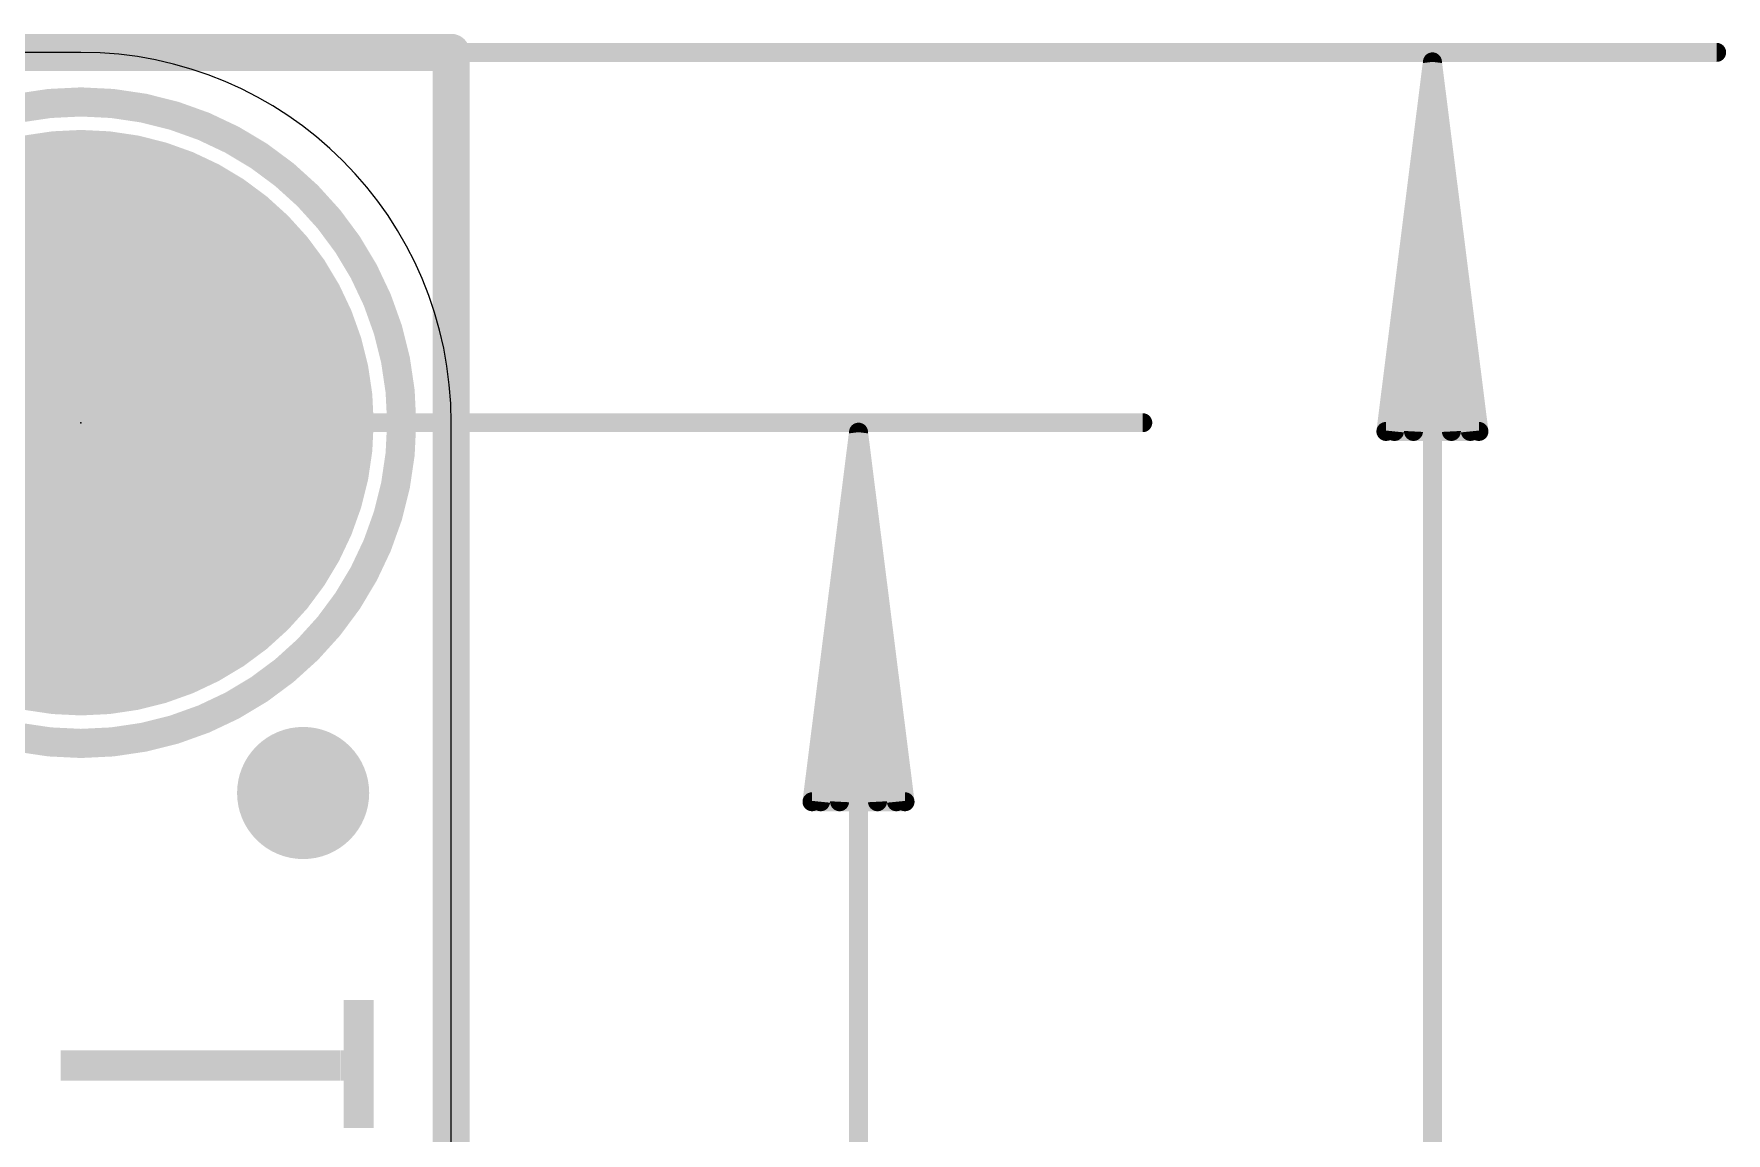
# Model space of a CAD drawing. Extents: x -0.1 to 34.1, y -8.2 to 23.
# Drawn here: x 22.54 to 34.15, y 15.45 to 22.99 of the extents above; entities that cross this region are included whole.
import ezdxf

# ---------------------------------------------------------------- set-up
doc = ezdxf.new("R2010")
doc.units = 0
for name, color, linetype in [('1', 12, 'CONTINUOUS'), ('16', 5, 'CONTINUOUS'), ('17', 110, 'CONTINUOUS'), ('18', 110, 'CONTINUOUS'), ('20', 53, 'CONTINUOUS'), ('21', 40, 'CONTINUOUS'), ('22', 6, 'CONTINUOUS'), ('23', 40, 'CONTINUOUS'), ('47', 253, 'CONTINUOUS')]:
    doc.layers.add(name, color=color, linetype=linetype)

# ---------------------------------------------------------------- blocks, each defined once
blk = doc.blocks.new('ROUNDP')
at = {"const_width": 0.5}
blk.add_lwpolyline([(0, -0.25, 1), (0, 0.25, 1), (0, -0.25)], format="xyb", dxfattribs=at)
blk = doc.blocks.new('RECT')
blk.add_solid([(-0.5, -0.5), (0.5, -0.5), (-0.5, 0.5), (0.5, 0.5)])
blk = doc.blocks.new('ROUNDV')
at = {"const_width": 0.5}
blk.add_lwpolyline([(0, -0.25, 1), (0, 0.25, 1), (0, -0.25)], format="xyb", dxfattribs=at)

msp = doc.modelspace()

# ---------------------------------------------------------------- linework, layer by layer
at = {"layer": '1', "const_width": 0.254}
for points in [[(0, 22.86), (25.4, 22.86)], [(25.4, 22.86), (25.4, 0)]]:
    msp.add_lwpolyline(points, dxfattribs=at)
at = {"layer": '1', "const_width": 0.127}
for points in [[(25.4635, 22.86, 1), (25.3365, 22.86)], [(25.4, 22.7965, 1), (25.4, 22.9235)]]:
    msp.add_lwpolyline(points, format="xyb", dxfattribs=at)
at = {"layer": '16', "const_width": 0.254}
for points in [[(0, 22.86), (25.4, 22.86)], [(25.4, 22.86), (25.4, 0)]]:
    msp.add_lwpolyline(points, dxfattribs=at)
at = {"layer": '16', "const_width": 0.127}
for points in [[(25.4635, 22.86, 1), (25.3365, 22.86)], [(25.4, 22.7965, 1), (25.4, 22.9235)]]:
    msp.add_lwpolyline(points, format="xyb", dxfattribs=at)
at = {"layer": '20'}
for p, q in [((22.86, 22.86), (2.54, 22.86)), ((25.4, 2.54), (25.4, 20.32))]:
    msp.add_line(p, q, dxfattribs=at)
msp.add_arc((22.86, 20.32), 2.54, 0, 90, dxfattribs=at)
at = {"layer": '21', "const_width": 0.2}
msp.add_lwpolyline([(22.86, 18.12, 1), (22.86, 22.52, 1), (22.86, 18.12)], format="xyb", dxfattribs=at)
at = {"layer": '23'}
msp.add_point((22.86, 20.32), dxfattribs=at)
at = {"layer": '47', "const_width": 0.13}
for points in [[(12.319, 22.86), (34.081, 22.86)], [(32.131, 22.795), (31.8118, 20.26)], [(32.131, 22.795), (31.871, 20.26)], [(32.131, 22.795), (32.001, 20.26)], [(32.131, 0.065), (32.131, 22.795)], [(32.4502, 20.26), (32.131, 22.795)], [(32.261, 20.26), (32.131, 22.795)], [(32.391, 20.26), (32.131, 22.795)], [(12.7, 20.32), (30.144, 20.32)], [(28.194, 20.255), (27.8748, 17.72)], [(28.194, 20.255), (27.934, 17.72)], [(28.194, 20.255), (28.064, 17.72)], [(28.194, 2.605), (28.194, 20.255)], [(28.5132, 17.72), (28.194, 20.255)], [(28.324, 17.72), (28.194, 20.255)], [(28.454, 17.72), (28.194, 20.255)], [(31.8118, 20.26), (32.4502, 20.26)], [(27.8748, 17.72), (28.5132, 17.72)]]:
    msp.add_lwpolyline(points, dxfattribs=at)
at = {"layer": '47', "const_width": 0.065}
for points in [[(34.081, 22.8275, 1), (34.081, 22.8925)], [(32.1635, 22.795, 1), (32.0985, 22.795)], [(32.1632, 22.7991, 1), (32.0988, 22.7909)], [(32.1635, 22.7933, 1), (32.0985, 22.7967)], [(32.1635, 22.7967, 1), (32.0985, 22.7933)], [(32.1633, 22.7983, 1), (32.0987, 22.7917)], [(32.1633, 22.7917, 1), (32.0987, 22.7983)], [(32.1632, 22.7909, 1), (32.0988, 22.7991)], [(28.2265, 20.255, 1), (28.1615, 20.255)], [(28.2262, 20.2591, 1), (28.1618, 20.2509)], [(28.2265, 20.2533, 1), (28.1615, 20.2567)], [(28.2265, 20.2567, 1), (28.1615, 20.2533)], [(28.2263, 20.2583, 1), (28.1617, 20.2517)], [(28.2263, 20.2517, 1), (28.1617, 20.2583)], [(28.2262, 20.2509, 1), (28.1618, 20.2591)], [(30.144, 20.2875, 1), (30.144, 20.3525)], [(31.8118, 20.2925, 1), (31.8118, 20.2275)], [(32.4502, 20.2275, 1), (32.4502, 20.2925)], [(31.7795, 20.2641, 1), (31.844, 20.2559)], [(31.8387, 20.2633, 1), (31.9033, 20.2567)], [(31.9685, 20.2617, 1), (32.0335, 20.2583)], [(32.2285, 20.2583, 1), (32.2935, 20.2617)], [(32.3587, 20.2567, 1), (32.4233, 20.2633)], [(32.418, 20.2559, 1), (32.4825, 20.2641)], [(27.8748, 17.7525, 1), (27.8748, 17.6875)], [(28.5132, 17.6875, 1), (28.5132, 17.7525)], [(27.8425, 17.7241, 1), (27.907, 17.7159)], [(27.9017, 17.7233, 1), (27.9663, 17.7167)], [(28.0315, 17.7217, 1), (28.0965, 17.7183)], [(28.2915, 17.7183, 1), (28.3565, 17.7217)], [(28.4217, 17.7167, 1), (28.4863, 17.7233)], [(28.481, 17.7159, 1), (28.5455, 17.7241)]]:
    msp.add_lwpolyline(points, format="xyb", dxfattribs=at)

# ---------------------------------------------------------------- block references
at = {"layer": '17', "xscale": 4.016, "yscale": 4.016}
msp.add_blockref('ROUNDP', (22.86, 20.32), dxfattribs=at)
msp.add_blockref('ROUNDP', (22.86, 20.32), dxfattribs=at)
at = {"layer": '18', "xscale": 0.9064, "yscale": 0.9064}
msp.add_blockref('ROUNDV', (24.384, 17.78), dxfattribs=at)
msp.add_blockref('ROUNDV', (24.384, 17.78), dxfattribs=at)
at = {"layer": '22', "rotation": 90}
for p, xscale, yscale in [((24.6727, 15.9207), 0.8788, 0.0231), ((24.6958, 15.9207), 0.8788, 0.0231), ((24.7189, 15.9207), 0.8788, 0.0231), ((24.742, 15.9207), 0.8788, 0.0231), ((24.765, 15.9207), 0.8788, 0.0229), ((24.788, 15.9207), 0.8788, 0.0231), ((24.8111, 15.9207), 0.8788, 0.0231), ((24.8342, 15.9207), 0.8788, 0.0231), ((24.8573, 15.9207), 0.8788, 0.0231), ((22.733, 15.9106), 0.2083, 0.0229), ((22.756, 15.9106), 0.2083, 0.0231), ((22.7791, 15.9106), 0.2083, 0.0231), ((22.8022, 15.9106), 0.2083, 0.0231), ((22.8253, 15.9106), 0.2083, 0.0231), ((22.8484, 15.9106), 0.2083, 0.0231), ((22.8716, 15.9106), 0.2083, 0.0231), ((22.8947, 15.9106), 0.2083, 0.0231), ((22.9178, 15.9106), 0.2083, 0.0231), ((22.9409, 15.9106), 0.2083, 0.0231), ((22.964, 15.9106), 0.2083, 0.0231), ((22.987, 15.9106), 0.2083, 0.0229), ((23.01, 15.9106), 0.2083, 0.0231), ((23.0331, 15.9106), 0.2083, 0.0231), ((23.0562, 15.9106), 0.2083, 0.0231), ((23.0793, 15.9106), 0.2083, 0.0231), ((23.1024, 15.9106), 0.2083, 0.0231), ((23.1256, 15.9106), 0.2083, 0.0231), ((23.1487, 15.9106), 0.2083, 0.0231), ((23.1718, 15.9106), 0.2083, 0.0231), ((23.1949, 15.9106), 0.2083, 0.0231), ((23.218, 15.9106), 0.2083, 0.0231), ((23.241, 15.9106), 0.2083, 0.0229), ((23.264, 15.9106), 0.2083, 0.0231), ((23.2871, 15.9106), 0.2083, 0.0231), ((23.3102, 15.9106), 0.2083, 0.0231), ((23.3333, 15.9106), 0.2083, 0.0231), ((23.3564, 15.9106), 0.2083, 0.0231), ((23.3796, 15.9106), 0.2083, 0.0231), ((23.4027, 15.9106), 0.2083, 0.0231), ((23.4258, 15.9106), 0.2083, 0.0231), ((23.4489, 15.9106), 0.2083, 0.0231), ((23.472, 15.9106), 0.2083, 0.0231), ((23.495, 15.9106), 0.2083, 0.0229), ((23.518, 15.9106), 0.2083, 0.0231), ((23.5411, 15.9106), 0.2083, 0.0231), ((23.5642, 15.9106), 0.2083, 0.0231), ((23.5873, 15.9106), 0.2083, 0.0231), ((23.6104, 15.9106), 0.2083, 0.0231), ((23.6336, 15.9106), 0.2083, 0.0231), ((23.6567, 15.9106), 0.2083, 0.0231), ((23.6798, 15.9106), 0.2083, 0.0231), ((23.7029, 15.9106), 0.2083, 0.0231), ((23.726, 15.9106), 0.2083, 0.0231), ((23.749, 15.9106), 0.2083, 0.0229), ((23.772, 15.9106), 0.2083, 0.0231), ((23.7951, 15.9106), 0.2083, 0.0231), ((23.8182, 15.9106), 0.2083, 0.0231), ((23.8413, 15.9106), 0.2083, 0.0231), ((23.8644, 15.9106), 0.2083, 0.0231), ((23.8876, 15.9106), 0.2083, 0.0231), ((23.9107, 15.9106), 0.2083, 0.0231), ((23.9338, 15.9106), 0.2083, 0.0231), ((23.9569, 15.9106), 0.2083, 0.0231), ((23.98, 15.9106), 0.2083, 0.0231), ((24.003, 15.9106), 0.2083, 0.0229), ((24.026, 15.9106), 0.2083, 0.0231), ((24.0491, 15.9106), 0.2083, 0.0231), ((24.0722, 15.9106), 0.2083, 0.0231), ((24.0953, 15.9106), 0.2083, 0.0231), ((24.1184, 15.9106), 0.2083, 0.0231), ((24.1416, 15.9106), 0.2083, 0.0231), ((24.1647, 15.9106), 0.2083, 0.0231), ((24.1878, 15.9106), 0.2083, 0.0231), ((24.2109, 15.9106), 0.2083, 0.0231), ((24.234, 15.9106), 0.2083, 0.0231), ((24.257, 15.9106), 0.2083, 0.0229), ((24.28, 15.9106), 0.2083, 0.0231), ((24.3031, 15.9106), 0.2083, 0.0231), ((24.3262, 15.9106), 0.2083, 0.0231), ((24.3493, 15.9106), 0.2083, 0.0231), ((24.3724, 15.9106), 0.2083, 0.0231), ((24.3956, 15.9106), 0.2083, 0.0231), ((24.4187, 15.9106), 0.2083, 0.0231), ((24.4418, 15.9106), 0.2083, 0.0231), ((24.4649, 15.9106), 0.2083, 0.0231), ((24.488, 15.9106), 0.2083, 0.0231), ((24.511, 15.9106), 0.2083, 0.0229), ((24.534, 15.9106), 0.2083, 0.0231), ((24.5571, 15.9106), 0.2083, 0.0231), ((24.5802, 15.9106), 0.2083, 0.0231), ((24.6033, 15.9106), 0.2083, 0.0231), ((24.6264, 15.9106), 0.2083, 0.0231), ((24.6496, 15.9106), 0.2083, 0.0231)]:
    msp.add_blockref('RECT', p, dxfattribs=dict(at, xscale=xscale, yscale=yscale))

doc.saveas('drawing.dxf')
